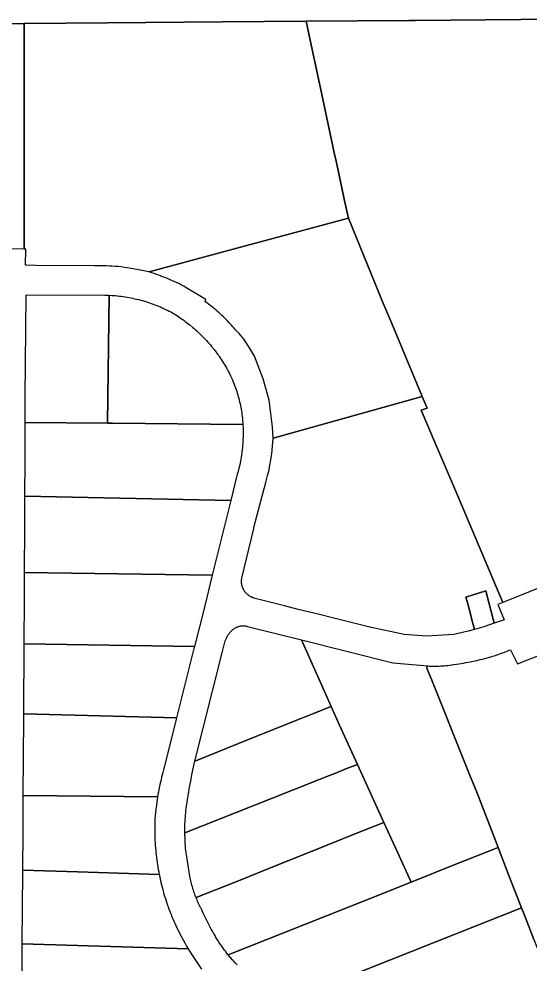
# Model space of a CAD drawing. Header units: metres. Extents: x 3 to 1005126, y 39 to 4383651.
# Drawn here: x 478536 to 478694.4, y 4366002.3 to 4366295 of the extents above; entities that cross this region are included whole.
import ezdxf

# ---------------------------------------------------------------- set-up
doc = ezdxf.new("R2010")
doc.units = ezdxf.units.M
doc.header["$MEASUREMENT"] = 0
doc.layers.add('TM_Llucmajor', color=7, linetype='Continuous')

msp = doc.modelspace()

# ---------------------------------------------------------------- linework, layer by layer
at = {"layer": 'TM_Llucmajor', "linetype": 'Continuous', "flags": 128}
for points in [[(478713.17, 4366295.03), (478658.86, 4366294.57), (478656.83, 4366294.56), (478625.03, 4366294.35), (478599.07, 4366294.1), (478563.42, 4366293.81), (478537.64, 4366293.61), (478518.82, 4366293.47)], [(478518.82, 4366293.47), (478537.64, 4366293.61), (478537.64, 4366288.55), (478537.64, 4366284.32), (478537.64, 4366283.8), (478537.65, 4366275.43), (478537.65, 4366263.28), (478537.65, 4366253.86), (478537.65, 4366251.39), (478537.66, 4366250.67), (478537.66, 4366250.22), (478537.66, 4366242.56), (478537.67, 4366241.77), (478537.67, 4366237.65), (478537.67, 4366234.9), (478537.67, 4366229.31), (478537.67, 4366223.72), (478537.67, 4366223.72), (478528.98, 4366223.8)], [(478702.78, 4366121.09), (478694.35, 4366117.7), (478685.92, 4366114.3), (478681.66, 4366124.33), (478677.41, 4366134.36), (478671.23, 4366148.93), (478665.05, 4366163.48), (478660.65, 4366173.84), (478662.47, 4366174.46), (478660.94, 4366178.12), (478651.51, 4366200.67), (478648.77, 4366207.21), (478638.13, 4366233.33), (478636.97, 4366238.26), (478636.14, 4366242.17), (478635.31, 4366246.08), (478634.46, 4366250.05), (478634.25, 4366251.02), (478633.72, 4366253.54), (478633.18, 4366256.06), (478629.15, 4366275), (478625.98, 4366289.89), (478625.36, 4366292.85), (478625.03, 4366294.35), (478625.03, 4366294.35), (478656.83, 4366294.56), (478658.86, 4366294.57), (478713.17, 4366295.03)], [(478695.52, 4366009.92), (478692.4, 4366017.96), (478691.7, 4366019.76), (478691.31, 4366020.78), (478687.1, 4366031.64), (478684.47, 4366038.42), (478684.47, 4366038.42), (478682.59, 4366043.27), (478677.62, 4366056.1), (478675.85, 4366060.51), (478664.1, 4366089.73), (478662.42, 4366093.92), (478662.41, 4366093.99), (478662.41, 4366094.12), (478662.42, 4366094.19), (478662.46, 4366094.32), (478662.49, 4366094.38), (478662.52, 4366094.44), (478662.57, 4366094.49), (478662.61, 4366094.55), (478662.72, 4366094.64), (478663.26, 4366094.59), (478663.83, 4366094.58), (478664.4, 4366094.58), (478664.97, 4366094.58), (478665.54, 4366094.59), (478666.11, 4366094.61), (478666.67, 4366094.64), (478667.24, 4366094.68), (478667.81, 4366094.72), (478668.38, 4366094.77), (478668.94, 4366094.83), (478669.51, 4366094.89), (478670.07, 4366094.97), (478670.64, 4366095.05), (478670.79, 4366095.07), (478671.53, 4366095.17), (478672.27, 4366095.28), (478673.01, 4366095.4), (478673.75, 4366095.53), (478674.48, 4366095.66), (478675.22, 4366095.8), (478675.95, 4366095.94), (478676.69, 4366096.09), (478677.42, 4366096.25), (478678.15, 4366096.41), (478678.88, 4366096.59), (478679.61, 4366096.77), (478680.33, 4366096.95), (478681.53, 4366097.27), (478681.68, 4366097.31), (478681.94, 4366097.39), (478682.36, 4366097.51), (478682.77, 4366097.64), (478683.19, 4366097.78), (478683.62, 4366097.91), (478684.04, 4366098.06), (478684.47, 4366098.2), (478684.9, 4366098.35), (478685.33, 4366098.51), (478685.76, 4366098.66), (478686.2, 4366098.82), (478686.63, 4366098.99), (478687.06, 4366099.16), (478687.49, 4366099.33), (478687.92, 4366099.5), (478688.34, 4366099.68), (478690.44, 4366095.3), (478693.31, 4366096.48), (478696.51, 4366097.7)], [(478603.61, 4366002.04), (478603.03, 4366002.65), (478602.46, 4366003.27), (478602.36, 4366003.38), (478602.11, 4366003.65), (478601.87, 4366003.93), (478601.63, 4366004.22), (478601.39, 4366004.5), (478601.15, 4366004.79), (478600.91, 4366005.08), (478600.86, 4366005.14), (478600.86, 4366005.14), (478642.79, 4366021.83), (478657.5, 4366027.68), (478670.89, 4366033.01), (478684.47, 4366038.42), (478687.1, 4366031.64), (478691.31, 4366020.78), (478691.7, 4366019.76), (478617.08, 4365990.08)], [(478536.89, 4365987.92), (478537.04, 4366006.39), (478537.06, 4366008.53), (478588.5, 4366006.98), (478589.29, 4366005.64), (478589.65, 4366005.03), (478591.13, 4366002.85), (478592.62, 4366000.72)]]:
    msp.add_lwpolyline(points, dxfattribs=at)
for points in [[(478537.64, 4366283.8), (478537.64, 4366284.32), (478537.64, 4366288.55), (478537.64, 4366293.61), (478563.42, 4366293.81), (478599.07, 4366294.1), (478625.03, 4366294.35), (478625.36, 4366292.85), (478625.98, 4366289.89), (478629.15, 4366275), (478633.18, 4366256.06), (478633.72, 4366253.54), (478634.25, 4366251.02), (478634.46, 4366250.05), (478635.31, 4366246.08), (478636.14, 4366242.17), (478636.97, 4366238.26), (478638.13, 4366233.33), (478606.26, 4366224.74), (478576.42, 4366216.65), (478571.38, 4366217.64), (478569.52, 4366217.96), (478568.61, 4366218.09), (478567.71, 4366218.2), (478566.8, 4366218.3), (478565.88, 4366218.38), (478564.96, 4366218.45), (478564.04, 4366218.5), (478563.11, 4366218.54), (478562.19, 4366218.57), (478561.26, 4366218.58), (478560.34, 4366218.58), (478559.42, 4366218.56), (478541.22, 4366218.7), (478538.33, 4366218.72), (478538.12, 4366218.72), (478538.17, 4366223.72), (478537.67, 4366223.72), (478537.67, 4366229.31), (478537.67, 4366234.9), (478537.67, 4366237.65), (478537.67, 4366241.77), (478537.66, 4366242.56), (478537.66, 4366250.22), (478537.66, 4366250.67), (478537.65, 4366251.39), (478537.65, 4366253.86), (478537.65, 4366263.28), (478537.65, 4366275.43), (478537.64, 4366283.8)], [(478576.42, 4366216.65), (478606.26, 4366224.74), (478638.13, 4366233.33), (478648.77, 4366207.21), (478651.51, 4366200.67), (478660.94, 4366178.12), (478614.79, 4366165.19), (478614.58, 4366168.72), (478613.55, 4366176.96), (478611.68, 4366183.57), (478610.19, 4366187.62), (478608.96, 4366190.53), (478607.17, 4366193.7), (478605.82, 4366195.72), (478604.27, 4366197.55), (478602.92, 4366198.98), (478602.71, 4366199.23), (478602.31, 4366199.69), (478601.91, 4366200.15), (478601.5, 4366200.6), (478601.09, 4366201.05), (478600.67, 4366201.5), (478600.24, 4366201.94), (478599.81, 4366202.37), (478599.38, 4366202.79), (478598.93, 4366203.21), (478598.49, 4366203.63), (478598.03, 4366204.04), (478597.57, 4366204.44), (478597.11, 4366204.84), (478596.64, 4366205.23), (478596.17, 4366205.61), (478595.69, 4366205.99), (478595.21, 4366206.36), (478594.72, 4366206.73), (478594.22, 4366207.09), (478593.73, 4366207.44), (478593.89, 4366208.18), (478587.53, 4366212), (478587.1, 4366212.24), (478586.41, 4366212.6), (478585.72, 4366212.94), (478585.03, 4366213.27), (478584.33, 4366213.59), (478583.62, 4366213.9), (478582.92, 4366214.21), (478582.22, 4366214.51), (478581.51, 4366214.81), (478580.79, 4366215.09), (478580.08, 4366215.37), (478579.35, 4366215.64), (478578.64, 4366215.91), (478577.91, 4366216.16), (478577.18, 4366216.41), (478576.42, 4366216.65)], [(478563.44, 4366169.87), (478537.97, 4366170.07), (478537.98, 4366177.79), (478538.31, 4366209.56), (478562.6, 4366209.51), (478562.96, 4366209.5), (478563.56, 4366209.48), (478563.96, 4366209.46), (478563.44, 4366169.87)], [(478605.4, 4366169.4), (478565.04, 4366169.86), (478563.44, 4366169.87), (478563.96, 4366209.46), (478564.76, 4366209.42), (478565.35, 4366209.37), (478565.94, 4366209.32), (478567.15, 4366209.2), (478567.73, 4366209.12), (478568.34, 4366209.04), (478568.92, 4366208.95), (478569.52, 4366208.85), (478570.7, 4366208.63), (478571.28, 4366208.51), (478571.86, 4366208.38), (478572.44, 4366208.25), (478573.03, 4366208.1), (478574.2, 4366207.8), (478575.34, 4366207.46), (478575.91, 4366207.28), (478576.48, 4366207.09), (478577.04, 4366206.89), (478577.61, 4366206.69), (478578.17, 4366206.48), (478578.73, 4366206.26), (478579.28, 4366206.04), (478579.84, 4366205.81), (478580.4, 4366205.57), (478581.48, 4366205.07), (478582.03, 4366204.81), (478582.56, 4366204.54), (478583.09, 4366204.27), (478583.62, 4366203.98), (478584.12, 4366203.68), (478584.62, 4366203.37), (478585.12, 4366203.05), (478586.1, 4366202.39), (478586.6, 4366202.05), (478587.08, 4366201.71), (478587.56, 4366201.36), (478588.49, 4366200.64), (478588.96, 4366200.27), (478589.87, 4366199.51), (478590.32, 4366199.13), (478590.77, 4366198.73), (478591.21, 4366198.34), (478592.07, 4366197.52), (478592.5, 4366197.11), (478592.92, 4366196.69), (478593.34, 4366196.26), (478594.16, 4366195.4), (478594.56, 4366194.95), (478594.95, 4366194.51), (478595.34, 4366194.06), (478595.73, 4366193.6), (478596.47, 4366192.68), (478596.84, 4366192.21), (478597.56, 4366191.25), (478597.91, 4366190.77), (478598.19, 4366190.36), (478598.52, 4366189.89), (478598.83, 4366189.42), (478599.14, 4366188.94), (478599.44, 4366188.45), (478599.74, 4366187.97), (478600.02, 4366187.48), (478600.31, 4366186.98), (478600.85, 4366185.98), (478601.11, 4366185.47), (478601.61, 4366184.45), (478602.07, 4366183.41), (478602.3, 4366182.89), (478602.72, 4366181.83), (478602.93, 4366181.3), (478603.31, 4366180.22), (478603.49, 4366179.68), (478603.66, 4366179.14), (478603.82, 4366178.59), (478603.98, 4366178.05), (478604.13, 4366177.5), (478604.27, 4366176.94), (478604.4, 4366176.39), (478604.52, 4366175.84), (478604.64, 4366175.28), (478604.75, 4366174.72), (478604.95, 4366173.6), (478605.03, 4366173.04), (478605.11, 4366172.47), (478605.18, 4366171.9), (478605.24, 4366171.34), (478605.26, 4366171.16), (478605.31, 4366170.57), (478605.36, 4366169.97), (478605.4, 4366169.4)], [(478633.57, 4366109.47), (478628.73, 4366110.66), (478622.54, 4366112.17), (478618.27, 4366113.25), (478608.78, 4366115.68), (478608.67, 4366115.71), (478608.57, 4366115.75), (478608.46, 4366115.79), (478608.35, 4366115.83), (478608.24, 4366115.88), (478608.14, 4366115.93), (478608.03, 4366115.98), (478607.92, 4366116.03), (478607.82, 4366116.08), (478607.71, 4366116.14), (478607.61, 4366116.2), (478607.51, 4366116.27), (478607.4, 4366116.33), (478607.3, 4366116.4), (478607.2, 4366116.47), (478607.1, 4366116.55), (478607.01, 4366116.62), (478606.91, 4366116.7), (478606.81, 4366116.78), (478606.72, 4366116.87), (478606.63, 4366116.96), (478606.54, 4366117.04), (478606.45, 4366117.14), (478606.37, 4366117.23), (478606.28, 4366117.32), (478606.2, 4366117.42), (478606.12, 4366117.52), (478606.04, 4366117.63), (478605.97, 4366117.73), (478605.89, 4366117.84), (478605.82, 4366117.94), (478605.76, 4366118.05), (478605.69, 4366118.16), (478605.63, 4366118.28), (478605.57, 4366118.39), (478605.51, 4366118.5), (478605.46, 4366118.62), (478605.41, 4366118.74), (478605.36, 4366118.86), (478605.31, 4366118.97), (478605.27, 4366119.09), (478605.23, 4366119.22), (478605.2, 4366119.34), (478605.16, 4366119.46), (478605.13, 4366119.58), (478605.1, 4366119.7), (478605.08, 4366119.82), (478605.06, 4366119.95), (478605.04, 4366120.07), (478605.02, 4366120.19), (478605.01, 4366120.31), (478605, 4366120.43), (478604.99, 4366120.55), (478604.99, 4366120.67), (478604.99, 4366120.79), (478604.99, 4366120.91), (478604.99, 4366121.03), (478605, 4366121.15), (478605, 4366121.26), (478605.01, 4366121.38), (478605.03, 4366121.49), (478605.04, 4366121.61), (478605.06, 4366121.72), (478605.08, 4366121.83), (478608.77, 4366137.26), (478608.92, 4366137.93), (478611.9, 4366149.19), (478612.26, 4366150.59), (478612.63, 4366151.98), (478613.06, 4366153.59), (478613.43, 4366154.98), (478614.4, 4366160.34), (478614.8, 4366165.05), (478614.79, 4366165.19), (478660.94, 4366178.12), (478662.47, 4366174.46), (478660.65, 4366173.84), (478665.05, 4366163.48), (478671.23, 4366148.93), (478677.41, 4366134.36), (478681.66, 4366124.33), (478685.92, 4366114.3), (478684.4, 4366113.68), (478686.36, 4366108.93), (478683.25, 4366107.84), (478682.35, 4366111.49), (478680.63, 4366117.89), (478674.47, 4366115.93), (478674.84, 4366114.58), (478675.89, 4366110.74), (478676.27, 4366109.34), (478677.17, 4366105.95), (478675.19, 4366105.41), (478670.7, 4366104.39), (478662.37, 4366103.85), (478655.38, 4366104.43), (478644.69, 4366106.7), (478636.46, 4366108.76), (478633.57, 4366109.47)], [(478601.65, 4366145.93), (478537.9, 4366147.18), (478537.96, 4366158.22), (478537.97, 4366170.07), (478563.44, 4366169.87), (478565.04, 4366169.86), (478605.4, 4366169.4), (478605.46, 4366168.18), (478605.48, 4366167.58), (478605.49, 4366166.98), (478605.49, 4366166.38), (478605.48, 4366165.79), (478605.44, 4366164.59), (478605.41, 4366163.99), (478605.37, 4366163.39), (478605.32, 4366162.8), (478605.27, 4366162.21), (478605.21, 4366161.62), (478605.13, 4366161.02), (478604.97, 4366159.83), (478604.87, 4366159.25), (478604.77, 4366158.64), (478604.66, 4366158.07), (478604.42, 4366156.89), (478604.29, 4366156.3), (478603.84, 4366154.57), (478603.67, 4366154), (478603.5, 4366153.42), (478603.45, 4366153.25), (478601.65, 4366145.93)], [(478595.93, 4366122.79), (478537.76, 4366123.6), (478537.84, 4366137.57), (478537.9, 4366147.18), (478601.65, 4366145.93), (478598.91, 4366134.77), (478595.93, 4366122.79)], [(478590.38, 4366100.63), (478537.64, 4366101.51), (478537.71, 4366115.49), (478537.76, 4366123.6), (478595.93, 4366122.79), (478593.47, 4366112.88), (478590.38, 4366100.63)], [(478674.47, 4366115.93), (478680.63, 4366117.89), (478682.35, 4366111.49), (478683.25, 4366107.84), (478680.06, 4366106.73), (478677.17, 4366105.95), (478676.27, 4366109.34), (478675.89, 4366110.74), (478674.84, 4366114.58), (478674.47, 4366115.93)], [(478632.73, 4366082.04), (478616.68, 4366075.63), (478604.05, 4366070.58), (478590.84, 4366065.3), (478590.54, 4366065.18), (478593.09, 4366075.32), (478599.01, 4366098.72), (478599.96, 4366102.38), (478600.19, 4366103), (478600.3, 4366103.25), (478600.42, 4366103.48), (478600.55, 4366103.71), (478600.67, 4366103.92), (478600.79, 4366104.14), (478600.94, 4366104.37), (478601.09, 4366104.57), (478601.24, 4366104.78), (478601.4, 4366104.98), (478601.57, 4366105.18), (478601.75, 4366105.37), (478601.92, 4366105.56), (478602.12, 4366105.73), (478602.3, 4366105.9), (478602.48, 4366106.06), (478602.55, 4366106.12), (478602.72, 4366106.24), (478602.89, 4366106.35), (478603.07, 4366106.45), (478603.25, 4366106.54), (478603.42, 4366106.63), (478603.61, 4366106.71), (478603.79, 4366106.78), (478604, 4366106.85), (478604.2, 4366106.9), (478604.39, 4366106.96), (478604.61, 4366107), (478604.79, 4366107.03), (478604.98, 4366107.06), (478605.21, 4366107.06), (478605.4, 4366107.07), (478605.62, 4366107.07), (478605.83, 4366107.06), (478606.03, 4366107.05), (478606.23, 4366107.02), (478606.43, 4366106.98), (478606.63, 4366106.94), (478606.83, 4366106.9), (478623.54, 4366102.72), (478632.73, 4366082.04)], [(478584.86, 4366078.6), (478537.53, 4366079.83), (478537.53, 4366080.71), (478537.64, 4366100.65), (478537.64, 4366101.51), (478590.38, 4366100.63), (478590.24, 4366100.06), (478586.8, 4366086.39), (478584.86, 4366078.6)], [(478632.73, 4366082.04), (478623.54, 4366102.72), (478651.85, 4366095.64), (478662.72, 4366094.64), (478662.61, 4366094.55), (478662.57, 4366094.49), (478662.52, 4366094.44), (478662.49, 4366094.38), (478662.46, 4366094.32), (478662.42, 4366094.19), (478662.41, 4366094.12), (478662.41, 4366093.99), (478662.42, 4366093.92), (478664.1, 4366089.73), (478675.85, 4366060.51), (478677.62, 4366056.1), (478682.59, 4366043.27), (478684.47, 4366038.42), (478670.89, 4366033.01), (478657.5, 4366027.68), (478653.29, 4366036.93), (478649.07, 4366046.18), (478640.88, 4366064.16), (478636.92, 4366072.86), (478635.35, 4366076.3), (478632.73, 4366082.04)], [(478578.99, 4366054.11), (478537.39, 4366054.5), (478537.52, 4366078.52), (478537.53, 4366079.83), (478584.86, 4366078.6), (478584.76, 4366078.18), (478581.04, 4366063.19), (478580.83, 4366062.44), (478580.63, 4366061.69), (478580.43, 4366060.93), (478580.24, 4366060.17), (478580.06, 4366059.41), (478579.89, 4366058.64), (478579.72, 4366057.88), (478579.4, 4366056.34), (478579.25, 4366055.57), (478579.11, 4366054.8), (478578.99, 4366054.11)], [(478640.88, 4366064.16), (478637.32, 4366062.75), (478633.87, 4366061.38), (478631.36, 4366060.39), (478628.85, 4366059.39), (478614.25, 4366053.6), (478587.39, 4366042.94), (478587.4, 4366043.76), (478587.42, 4366044.44), (478587.44, 4366045.11), (478587.47, 4366045.79), (478587.51, 4366046.47), (478587.55, 4366047.15), (478587.61, 4366047.83), (478587.66, 4366048.5), (478587.71, 4366049.18), (478587.78, 4366049.84), (478587.86, 4366050.52), (478587.94, 4366051.19), (478588.02, 4366051.86), (478588.11, 4366052.54), (478588.21, 4366053.22), (478588.32, 4366053.88), (478588.43, 4366054.55), (478588.54, 4366055.2), (478588.62, 4366055.6), (478588.8, 4366056.57), (478588.98, 4366057.54), (478589.16, 4366058.5), (478589.35, 4366059.47), (478589.53, 4366060.45), (478589.73, 4366061.41), (478589.92, 4366062.38), (478590.12, 4366063.34), (478590.32, 4366064.31), (478590.54, 4366065.18), (478590.84, 4366065.3), (478604.05, 4366070.58), (478616.68, 4366075.63), (478632.73, 4366082.04), (478635.35, 4366076.3), (478636.92, 4366072.86), (478640.88, 4366064.16)], [(478587.39, 4366042.94), (478614.25, 4366053.6), (478628.85, 4366059.39), (478631.36, 4366060.39), (478633.87, 4366061.38), (478637.32, 4366062.75), (478640.88, 4366064.16), (478649.07, 4366046.18), (478640.4, 4366042.7), (478631.73, 4366039.23), (478620.19, 4366034.61), (478616.7, 4366033.21), (478604.01, 4366028.12), (478590.91, 4366022.88), (478590.84, 4366023.06), (478590.66, 4366023.51), (478590.5, 4366023.96), (478590.34, 4366024.41), (478590.18, 4366024.86), (478590.03, 4366025.32), (478589.89, 4366025.78), (478589.75, 4366026.24), (478589.63, 4366026.7), (478589.5, 4366027.17), (478589.38, 4366027.63), (478589.27, 4366028.1), (478589.17, 4366028.57), (478589.07, 4366029.05), (478588.98, 4366029.52), (478588.86, 4366030.21), (478588.65, 4366031.53), (478588.44, 4366032.85), (478588.24, 4366034.17), (478588.04, 4366035.49), (478587.85, 4366036.81), (478587.66, 4366038.14), (478587.39, 4366042.94)], [(478579.49, 4366030.06), (478554.29, 4366030.84), (478537.23, 4366031.37), (478537.33, 4366043.25), (478537.39, 4366054.5), (478578.99, 4366054.11), (478578.85, 4366053.26), (478578.74, 4366052.52), (478578.61, 4366051.43), (478578.49, 4366050.35), (478578.36, 4366049.26), (478578.25, 4366048.17), (478578.17, 4366047.47), (478578.14, 4366046.72), (478578.1, 4366045.2), (478578.1, 4366043.68), (478578.11, 4366042.92), (478578.15, 4366041.4), (478578.18, 4366040.64), (478578.22, 4366039.88), (478578.27, 4366039.12), (478578.33, 4366038.36), (478578.39, 4366037.61), (478578.47, 4366036.85), (478578.55, 4366036.1), (478578.64, 4366035.34), (478578.73, 4366034.59), (478578.84, 4366033.83), (478578.95, 4366033.08), (478579.07, 4366032.33), (478579.2, 4366031.59), (478579.32, 4366030.9), (478579.49, 4366030.06)], [(478590.91, 4366022.88), (478604.01, 4366028.12), (478616.7, 4366033.21), (478620.19, 4366034.61), (478631.73, 4366039.23), (478640.4, 4366042.7), (478649.07, 4366046.18), (478653.29, 4366036.93), (478657.5, 4366027.68), (478642.79, 4366021.83), (478600.86, 4366005.14), (478600.67, 4366005.38), (478600.44, 4366005.68), (478600.21, 4366005.98), (478599.97, 4366006.29), (478599.75, 4366006.59), (478599.52, 4366006.9), (478599.29, 4366007.22), (478599.07, 4366007.53), (478598.85, 4366007.85), (478598.63, 4366008.17), (478598.41, 4366008.49), (478598.2, 4366008.81), (478597.99, 4366009.14), (478597.78, 4366009.46), (478597.57, 4366009.79), (478597.37, 4366010.12), (478597.17, 4366010.45), (478596.97, 4366010.78), (478596.78, 4366011.11), (478596.59, 4366011.44), (478596.32, 4366011.9), (478595.97, 4366012.5), (478595.62, 4366013.11), (478595.28, 4366013.72), (478594.95, 4366014.34), (478594.63, 4366014.96), (478594.31, 4366015.58), (478594, 4366016.21), (478593.69, 4366016.84), (478593.4, 4366017.47), (478593.11, 4366018.11), (478592.82, 4366018.75), (478592.55, 4366019.39), (478592.42, 4366019.63), (478592.2, 4366020.04), (478591.99, 4366020.46), (478591.78, 4366020.89), (478591.58, 4366021.32), (478591.39, 4366021.75), (478591.2, 4366022.18), (478591.01, 4366022.62), (478590.91, 4366022.88)], [(478588.5, 4366006.98), (478537.06, 4366008.53), (478537.23, 4366030.8), (478537.23, 4366031.37), (478554.29, 4366030.84), (478579.49, 4366030.06), (478579.63, 4366029.35), (478579.79, 4366028.61), (478579.96, 4366027.86), (478580.02, 4366027.61), (478580.19, 4366026.89), (478580.37, 4366026.17), (478580.56, 4366025.45), (478580.96, 4366024.01), (478581.17, 4366023.3), (478581.39, 4366022.59), (478581.85, 4366021.17), (478582.6, 4366019.07), (478582.87, 4366018.37), (478583.14, 4366017.68), (478583.42, 4366016.99), (478583.71, 4366016.3), (478584, 4366015.62), (478584.31, 4366014.94), (478584.61, 4366014.26), (478585.25, 4366012.92), (478585.35, 4366012.71), (478586.39, 4366010.77), (478586.91, 4366009.81), (478587.45, 4366008.84), (478587.99, 4366007.88), (478588.5, 4366006.98)], [(478617.08, 4365990.08), (478691.7, 4366019.76), (478692.4, 4366017.96), (478695.52, 4366009.92), (478697.66, 4366004.41), (478699.79, 4365998.9), (478684.16, 4365992.46), (478672.17, 4365987.77), (478657.25, 4365981.53), (478645.31, 4365976.49), (478637.16, 4365973.36), (478620.23, 4365987.44), (478617.59, 4365989.64), (478617.08, 4365990.08)]]:
    msp.add_lwpolyline(points, close=True, dxfattribs=at)

doc.saveas('drawing.dxf')
